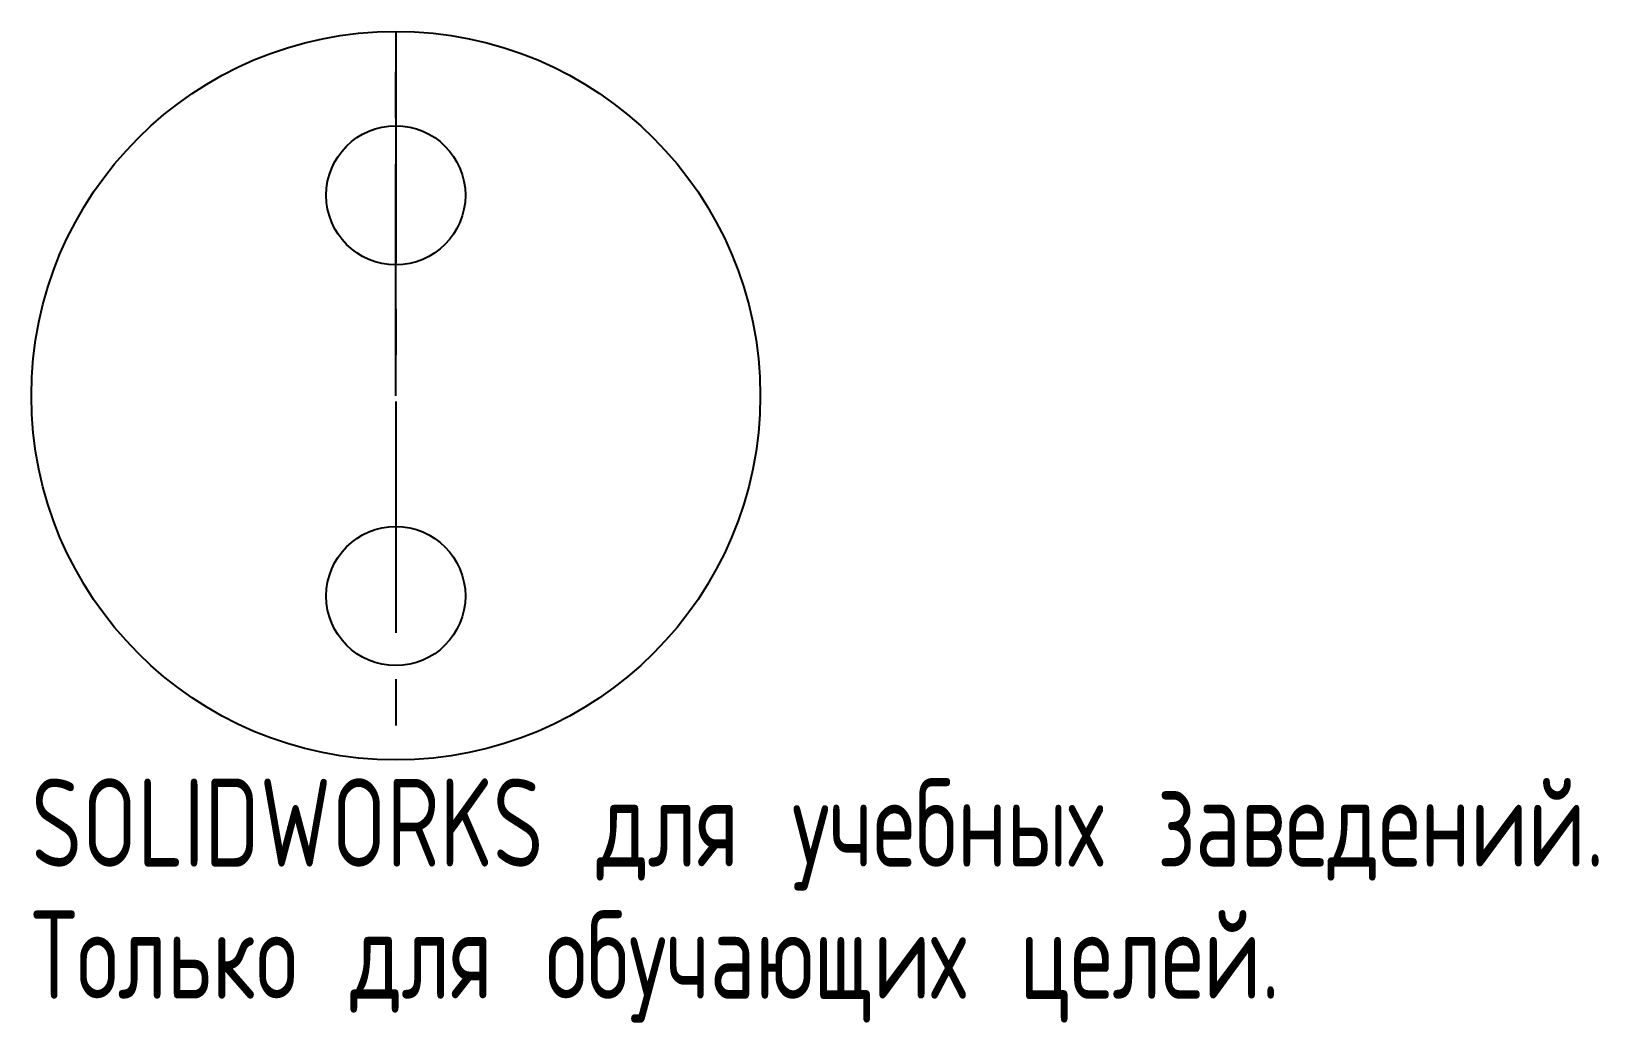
# Model space of a CAD drawing. Extents: x -4.3 to 81.7, y 13.4 to 67.8.
import ezdxf

# ---------------------------------------------------------------- set-up
doc = ezdxf.new("R2010")
doc.units = 0
doc.linetypes.add('CENTERX2', pattern=[20.32, 12.7, -2.54, 2.54, -2.54])
doc.layers.get('0').update_dxf_attribs({"linetype": 'CONTINUOUS'})
doc.styles.add('SLDTEXTSTYLE0', font='TXT', dxfattribs={"width": 0.7, "bigfont": 'bigfont'})

msp = doc.modelspace()

# ---------------------------------------------------------------- linework, layer by layer
at = {"color": 7, "linetype": 'CENTERX2'}
for p, q in [((15.673, 47.788), (15.673, 67.788)), ((15.673, 67.788), (15.673, 27.788))]:
    msp.add_line(p, q, dxfattribs=at)
at = {"color": 7, "linetype": 'CONTINUOUS'}
for centre, radius in [((15.673, 47.788), 20), ((15.673, 58.788), 3.817), ((15.673, 36.788), 3.817)]:
    msp.add_circle(centre, radius, dxfattribs=at)

# ---------------------------------------------------------------- texts
at = {"color": 7, "linetype": 'CONTINUOUS', "char_height": 4.83362, "attachment_point": 1, "style": 'SLDTEXTSTYLE0'}
for s, insert in [('SOLIDWORKS для учебных заведений.', (-4.327, 26.769)), ('Только для обучающих целей.', (-4.327, 19.518))]:
    msp.add_mtext(s, dxfattribs=dict(at, insert=insert))

doc.saveas('drawing.dxf')
